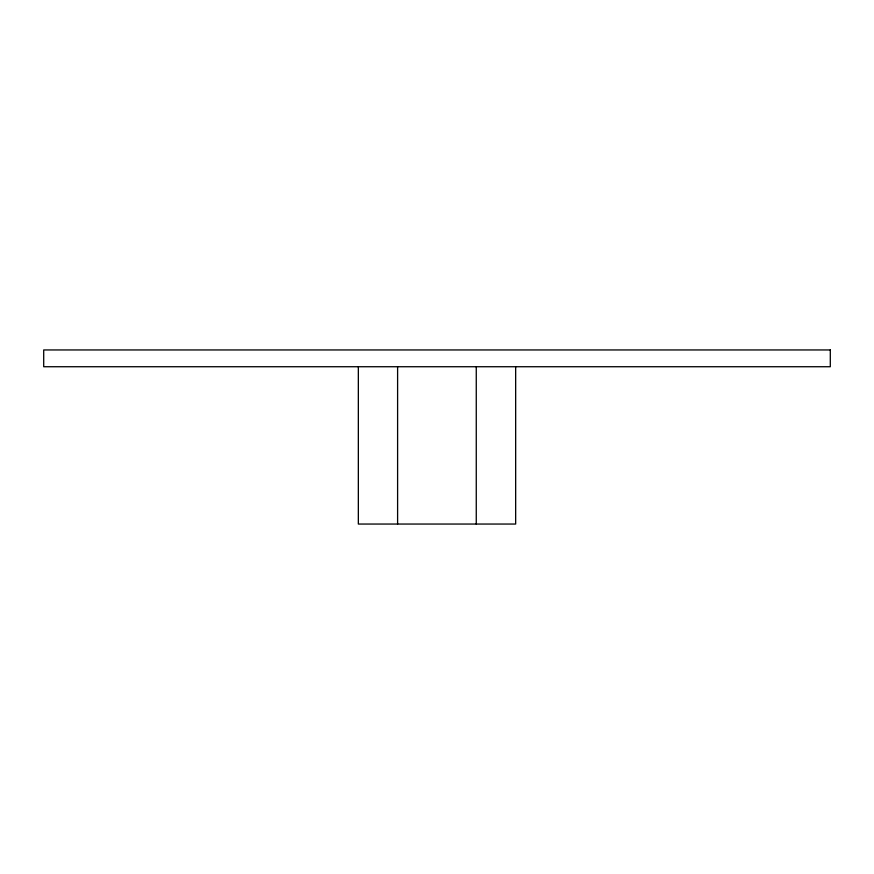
<?xml version="1.0" encoding="UTF-8"?>
<svg xmlns="http://www.w3.org/2000/svg" width="874" height="874" viewBox="0 0 874 874"><rect width="100%" height="100%" fill="white"/><g stroke="black" fill="none" stroke-linecap="round" stroke-linejoin="round"><path stroke-width="1.31" d="M515.66 366.73L515.66 524.05L358.34 524.05L358.34 366.73M476.264 366.73L476.264 524.05M397.604 366.73L397.604 524.05M830.3 349.95L43.7 349.95L43.7 366.73L830.3 366.73L830.3 349.95"/></g></svg>
